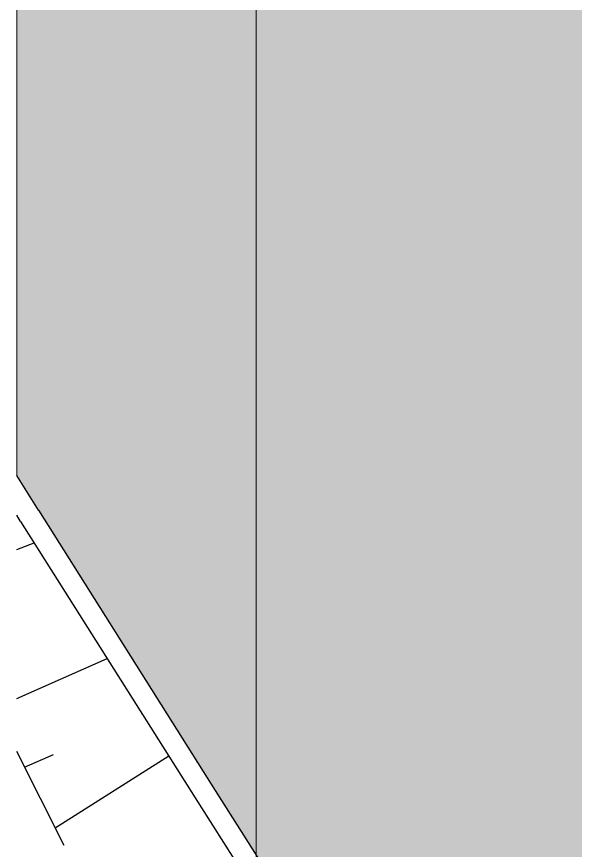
# Model space of a CAD drawing. Extents: x 62405 to 62842, y 108162 to 109685.
# Drawn here: x 62418.39 to 62433.8, y 109525.98 to 109549.01 of the extents above; entities that cross this region are included whole.
import ezdxf

# ---------------------------------------------------------------- set-up
doc = ezdxf.new("R2010")
doc.units = 0
doc.header["$LTSCALE"] = 0.999976
doc.header["$MEASUREMENT"] = 0
for name, color, linetype in [('Bâti', 7, 'Continuous'), ('colore lago', 131, 'Continuous'), ('coordinate', 2, 'Continuous'), ('pendenze', 2, 'Continuous'), ('TalusHautBas', 7, 'Continuous')]:
    doc.layers.add(name, color=color, linetype=linetype)
doc.layers.add('Colori bordi', color=5, linetype='Continuous', plot=False)

msp = doc.modelspace()

# ---------------------------------------------------------------- hatches: boundary and pattern name
at = {"layer": 'colore lago', "ltscale": 2.5}
msp.add_hatch(color=256, dxfattribs=at).paths.add_polyline_path([(62418.386, 109536.339), (62418.985, 109535.375), (62423.804, 109527.74), (62427.401, 109522.066), (62428.917, 109522.33), (62431.999, 109520.483), (62435.209, 109517.103), (62435.248, 109508.375), (62442.532, 109497.745), (62448.327, 109490.271), (62450.507, 109487.501), (62519.333, 109487.501), (62517.305, 109489.509), (62515.162, 109489.283), (62513.59, 109490.987), (62513.852, 109495.246), (62504.852, 109507.641), (62496.282, 109519.444), (62493.401, 109518.757), (62485.503, 109525.16), (62484.758, 109528.288), (62471.397, 109544.28), (62471.521, 109544.381), (62471.307, 109544.63), (62466.582, 109550.14), (62461.323, 109555.669), (62452.234, 109564.908), (62445.975, 109571.355), (62438.597, 109578.993), (62431.968, 109586.051), (62422.759, 109596.383), (62419.614, 109600.43), (62418.386, 109602.152)])

# ---------------------------------------------------------------- linework, layer by layer
at = {"layer": 'Bâti', "linetype": 'Continuous'}
for p, q in [((62418.985, 109535.375), (62418.386, 109536.339)), ((62418.985, 109535.375), (62423.804, 109527.74)), ((62418.494, 109535.065), (62418.386, 109535.238)), ((62418.494, 109535.065), (62423.314, 109527.43)), ((62423.804, 109527.74), (62427.989, 109521.138)), ((62423.314, 109527.429), (62427.19, 109521.315))]:
    msp.add_line(p, q, dxfattribs=at)
at = {"layer": 'Colori bordi', "linetype": 'Continuous', "lineweight": 0, "flags": 128}
msp.add_lwpolyline([(62485.503, 109525.16), (62484.758, 109528.288), (62471.397, 109544.28), (62471.521, 109544.381), (62471.307, 109544.63), (62466.582, 109550.14), (62461.323, 109555.669), (62452.234, 109564.908), (62445.975, 109571.355), (62438.597, 109578.993), (62431.968, 109586.051), (62422.759, 109596.383), (62419.614, 109600.43), (62418.386, 109602.152), (62418.386, 109536.339), (62418.985, 109535.375), (62423.804, 109527.74), (62427.401, 109522.066)], dxfattribs=at)
at = {"layer": 'coordinate', "linetype": 'Continuous', "lineweight": 0}
msp.add_line((62425, 109685.001), (62425, 109487.501), dxfattribs=at)
at = {"layer": 'pendenze', "linetype": 'Continuous'}
for p, q in [((62418.386, 109534.296), (62418.869, 109534.472)), ((62418.386, 109530.175), (62420.885, 109531.279)), ((62418.602, 109528.283), (62419.398, 109528.628)), ((62419.444, 109526.607), (62422.583, 109528.588))]:
    msp.add_line(p, q, dxfattribs=at)
at = {"layer": 'TalusHautBas', "linetype": 'Continuous'}
msp.add_line((62419.693, 109526.113), (62418.386, 109528.713), dxfattribs=at)

doc.saveas('drawing.dxf')
